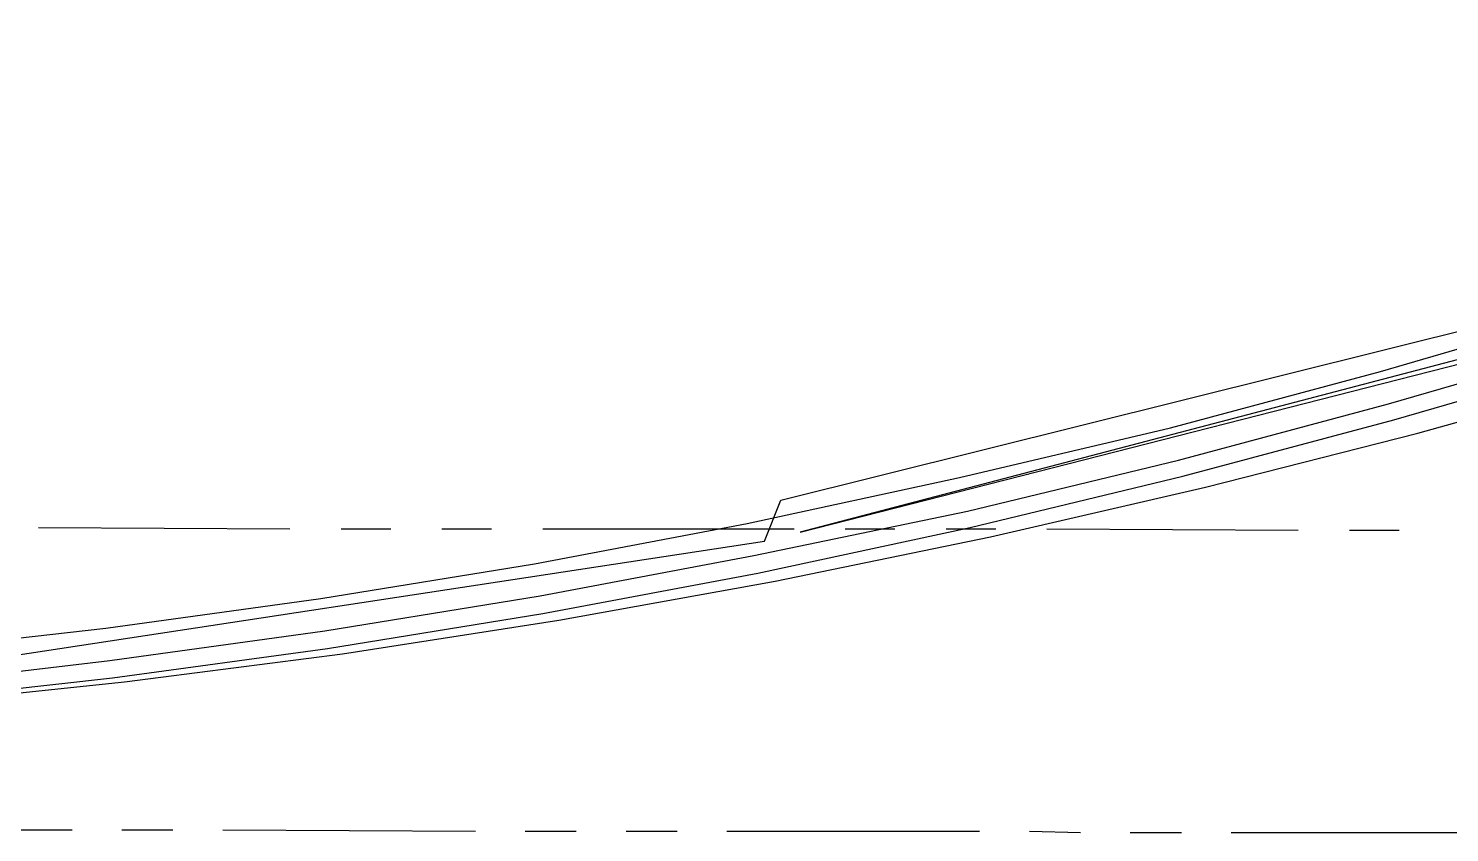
# Model space of a CAD drawing. Header units: feet. Extents: x -84 to 198, y -22 to 181.
# Drawn here: x 74.78 to 88.87, y 6.71 to 14.69 of the extents above; entities that cross this region are included whole.
import ezdxf

# ---------------------------------------------------------------- set-up
doc = ezdxf.new("R2010")
doc.units = ezdxf.units.FT
doc.layers.add('A-AREA-UNIDAD', color=30, linetype='CONTINUOUS')
doc.layers.add('A-LINEA', color=7, linetype='CONTINUOUS')

msp = doc.modelspace()

# ---------------------------------------------------------------- linework, layer by layer
at = {"layer": 'A-AREA-UNIDAD'}
for points in [[(127.008, 35.4489), (125.68, 33.44), (123.872, 31.2), (121.68, 28.96), (115.872, 24.4089), (109.44, 20.1956), (102.112, 16.32), (96.192, 13.7956), (90.16, 11.7156), (82.432, 9.6889), (90.72, 11.8044), (99.392, 15.0044), (106.32, 18.3289), (114.368, 23.2), (120.928, 28.1244), (124.56, 31.8044), (125.952, 33.6356), (127.76, 36.5689)], [(61.68, 7.8756), (67.328, 7.8756), (73.44, 8.2844), (82.08, 9.6), (82.24, 10.0089), (90.24, 12), (96.16, 14.0444), (102.16, 16.6044), (107.872, 19.5556), (113.152, 22.8089), (118.688, 26.7556), (122.4, 29.92), (125.312, 33.3156), (126.88, 35.68)]]:
    msp.add_lwpolyline(points, dxfattribs=at)
at = {"layer": 'A-LINEA'}
for p, q in [((74.88, 9.7378), (77.3733, 9.7244)), ((77.88, 9.7244), (78.3733, 9.7244)), ((78.88, 9.7244), (79.3733, 9.7244)), ((79.88, 9.7244), (82.3733, 9.7244)), ((82.88, 9.7244), (83.3733, 9.7244)), ((83.88, 9.7244), (84.3733, 9.7244)), ((84.88, 9.7244), (87.3733, 9.7111)), ((87.88, 9.7111), (88.3733, 9.7111)), ((74.7067, 6.7378), (75.2133, 6.7378)), ((75.7067, 6.7378), (76.2133, 6.7378)), ((76.7067, 6.7378), (79.2133, 6.7244)), ((79.7067, 6.7244), (80.2133, 6.7244)), ((80.7067, 6.7244), (81.2133, 6.7244)), ((81.7067, 6.7244), (84.2133, 6.7244)), ((84.7067, 6.7244), (85.2133, 6.7111)), ((85.7067, 6.7111), (86.2133, 6.7111)), ((86.7067, 6.7111), (89.2133, 6.7111))]:
    msp.add_line(p, q, dxfattribs=at)
for points in [[(64.8267, 8.0578), (66.9733, 8.0844), (69.12, 8.1778), (71.2667, 8.3111), (73.4133, 8.4978), (75.5467, 8.7378), (77.68, 9.0311), (79.8, 9.3778), (81.9067, 9.7778), (84.0133, 10.2311), (86.1067, 10.7244), (88.1867, 11.2844), (90.2533, 11.8844), (92.2933, 12.5378), (94.3333, 13.2311), (96.3467, 13.9911), (98.3467, 14.7911), (100.32, 15.6311), (102.2667, 16.5244), (104.2, 17.4711), (106.1067, 18.4711)], [(64.8267, 7.7244), (66.9867, 7.7511), (69.1333, 7.8444), (71.2933, 7.9778), (73.44, 8.1644), (75.5867, 8.4178), (77.72, 8.7111), (79.8533, 9.0578), (81.9733, 9.4578), (84.0933, 9.8978), (86.1867, 10.4044), (88.2667, 10.9644), (90.3467, 11.5644), (92.4, 12.2178), (94.44, 12.9244), (96.4667, 13.6711), (98.4667, 14.4844), (100.4533, 15.3244), (102.4133, 16.2311), (104.36, 17.1778), (106.2667, 18.1644)], [(64.8267, 7.5511), (66.9867, 7.5911), (69.1467, 7.6711), (71.3067, 7.8044), (73.4533, 8.0044), (75.6133, 8.2444), (77.7467, 8.5378), (79.88, 8.8844), (82.0133, 9.2844), (84.12, 9.7378), (86.2267, 10.2444), (88.32, 10.8044), (90.4, 11.4044), (92.4533, 12.0578), (94.4933, 12.7644), (96.52, 13.5244), (98.5333, 14.3244), (100.52, 15.1778), (102.48, 16.0844), (104.4267, 17.0311), (106.3467, 18.0178)], [(64.8533, 7.5511), (67.04, 7.5778), (69.2133, 7.6578), (71.3867, 7.7911), (73.56, 7.9778), (75.7333, 8.2044), (77.8933, 8.4844), (80.04, 8.8178), (82.1867, 9.2044), (84.32, 9.6444), (86.4533, 10.1378), (88.56, 10.6711), (90.6533, 11.2578), (92.7467, 11.8844), (94.8133, 12.5644), (96.8667, 13.2978), (98.9067, 14.0844), (100.92, 14.9111), (102.92, 15.7911), (104.8933, 16.7111)]]:
    msp.add_lwpolyline(points, dxfattribs=at)

doc.saveas('drawing.dxf')
